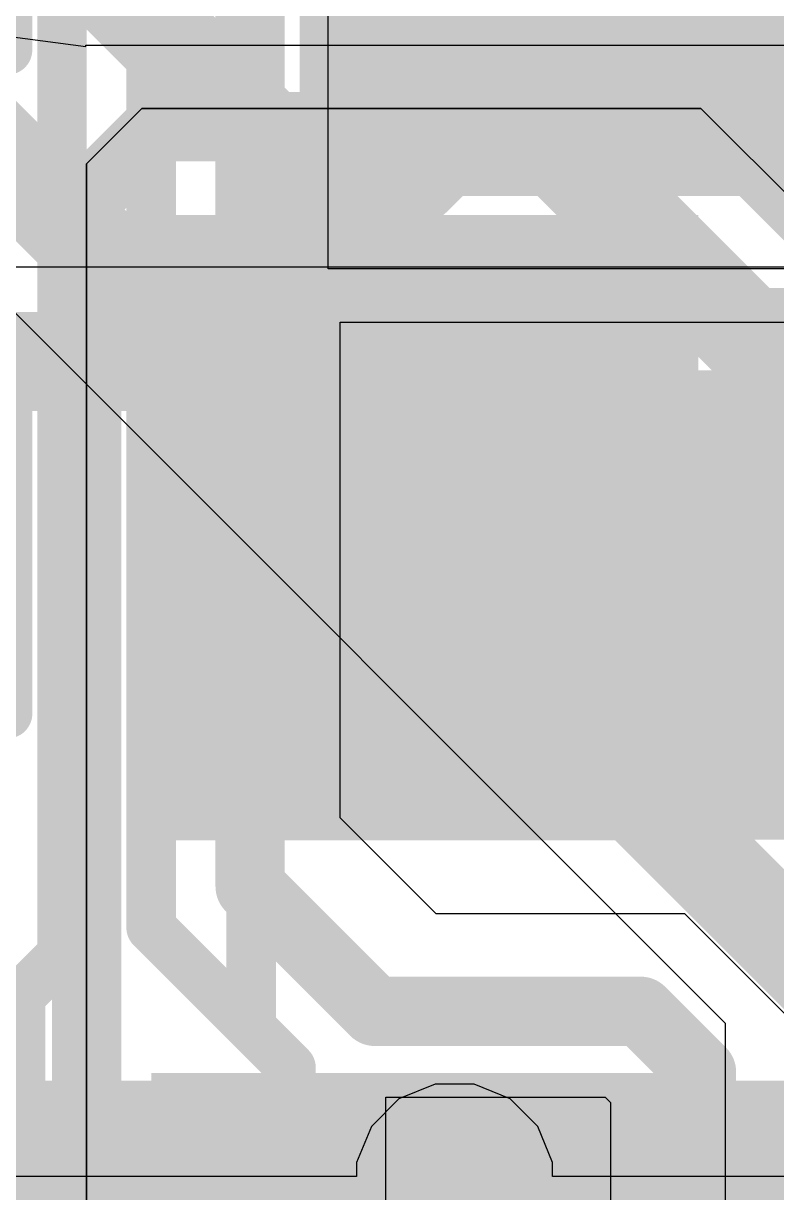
# Model space of a CAD drawing. Header units: inches. Extents: x -6 to 284, y -12 to 154.
# Drawn here: x 39.06 to 40.992, y 3.397 to 6.394 of the extents above; entities that cross this region are included whole.
import ezdxf

# ---------------------------------------------------------------- set-up
doc = ezdxf.new("R2010")
doc.units = ezdxf.units.IN
for name, color, linetype in [('Bottom Layer', 5, 'Continuous'), ('Bottom Overlay', 54, 'Continuous'), ('Bottom Paste', 16, 'Continuous'), ('Bottom Solder', 6, 'Continuous'), ('Drill Drawing', 1, 'Continuous'), ('GND-1', 16, 'Continuous'), ('PWR-2', 130, 'Continuous'), ('Signal L1', 76, 'Continuous'), ('Top Layer', 1, 'Continuous'), ('Top Overlay', 2, 'Continuous'), ('Top Paste', 8, 'Continuous'), ('Top Solder', 216, 'Continuous'), ('Via Holes', 16, 'Continuous')]:
    doc.layers.add(name, color=color, linetype=linetype)

# ---------------------------------------------------------------- blocks, each defined once
blk = doc.blocks.new('68_QFN__7_7__B_120')
at = {"layer": 'Bottom Layer'}
for points in [[(-1.29, -3.035), (-1.29, -3.835), (-1.51, -3.835), (-1.51, -3.035)], [(-0.94, -3.035), (-0.94, -3.835), (-1.16, -3.835), (-1.16, -3.035)], [(-0.59, -3.035), (-0.59, -3.835), (-0.81, -3.835), (-0.81, -3.035)], [(-0.24, -3.035), (-0.24, -3.835), (-0.46, -3.835), (-0.46, -3.035)], [(0.11, -3.035), (0.11, -3.835), (-0.11, -3.835), (-0.11, -3.035)], [(0.46, -3.035), (0.46, -3.835), (0.24, -3.835), (0.24, -3.035)]]:
    blk.add_hatch(color=5, dxfattribs=at).paths.add_polyline_path(points)
at = {"layer": 'Bottom Paste'}
for points in [[(-1.29, -3.035), (-1.29, -3.835), (-1.51, -3.835), (-1.51, -3.035)], [(-0.94, -3.035), (-0.94, -3.835), (-1.16, -3.835), (-1.16, -3.035)], [(-0.59, -3.035), (-0.59, -3.835), (-0.81, -3.835), (-0.81, -3.035)], [(-0.24, -3.035), (-0.24, -3.835), (-0.46, -3.835), (-0.46, -3.035)], [(0.11, -3.035), (0.11, -3.835), (-0.11, -3.835), (-0.11, -3.035)], [(0.46, -3.035), (0.46, -3.835), (0.24, -3.835), (0.24, -3.035)]]:
    blk.add_hatch(color=16, dxfattribs=at).paths.add_polyline_path(points)
at = {"layer": 'Bottom Solder'}
for points in [[(-1.5384, -2.9334), (-1.5384, -3.9366), (-1.9616, -3.9366), (-1.9616, -2.9334)], [(-1.1884, -2.9334), (-1.1884, -3.9366), (-1.6116, -3.9366), (-1.6116, -2.9334)], [(-0.8384, -2.9334), (-0.8384, -3.9366), (-1.2616, -3.9366), (-1.2616, -2.9334)], [(-0.4884, -2.9334), (-0.4884, -3.9366), (-0.9116, -3.9366), (-0.9116, -2.9334)], [(-0.1384, -2.9334), (-0.1384, -3.9366), (-0.5616, -3.9366), (-0.5616, -2.9334)], [(0.2116, -2.9334), (0.2116, -3.9366), (-0.2116, -3.9366), (-0.2116, -2.9334)], [(0.5616, -2.9334), (0.5616, -3.9366), (0.1384, -3.9366), (0.1384, -2.9334)]]:
    blk.add_hatch(color=6, dxfattribs=at).paths.add_polyline_path(points)
blk = doc.blocks.new('X322524MOB4SI__123')
at = {"layer": 'Top Layer'}
for points in [[(-1.8, -0.25), (-0.4, -0.25), (-0.4, -1.45), (-1.8, -1.45)], [(0.4, -0.25), (1.8, -0.25), (1.8, -1.45), (0.4, -1.45)]]:
    blk.add_hatch(color=1, dxfattribs=at).paths.add_polyline_path(points)
at = {"layer": 'Top Paste'}
for points in [[(-1.8, -0.25), (-0.4, -0.25), (-0.4, -1.45), (-1.8, -1.45)], [(0.4, -0.25), (1.8, -0.25), (1.8, -1.45), (0.4, -1.45)]]:
    blk.add_hatch(color=8, dxfattribs=at).paths.add_polyline_path(points)
at = {"layer": 'Top Solder'}
for points in [[(-1.9016, -0.1484), (-0.2984, -0.1484), (-0.2984, -1.5516), (-1.9016, -1.5516)], [(0.2984, -0.1484), (1.9016, -0.1484), (1.9016, -1.5516), (0.2984, -1.5516)]]:
    blk.add_hatch(color=216, dxfattribs=at).paths.add_polyline_path(points)
at = {"layer": 'Top Overlay'}
for points in [[(-1.651, -0.0762, 0.127, 0.127, 0), (-1.651, 0.0762, 0.127, 0.127, 0)], [(-2.1336, -1.016, 0.2, 0.2, 0), (-2.1336, -0.7112, 0.2, 0.2, 0)], [(-1.9812, -0.8636, 0.2, 0.2, 0), (-2.1336, -0.7112, 0.2, 0.2, 0)], [(-2.1336, -1.016, 0.2, 0.2, 0), (-1.9812, -0.8636, 0.2, 0.2, 0)], [(0.1778, -1.2954, 0.127, 0.127, 0), (-0.1778, -1.2954, 0.127, 0.127, 0)]]:
    blk.add_lwpolyline(points, format="xyseb", dxfattribs=at)
for points in [[(-1.6827, 0.0762, 0.0635, 0.0635, 1), (-1.6193, 0.0762, 0.0635, 0.0635, 1)], [(-1.6827, -0.0762, 0.0635, 0.0635, 1), (-1.6193, -0.0762, 0.0635, 0.0635, 1)], [(-2.1836, -0.7112, 0.1, 0.1, 1), (-2.0836, -0.7112, 0.1, 0.1, 1)], [(-2.1836, -0.7112, 0.1, 0.1, 1), (-2.0836, -0.7112, 0.1, 0.1, 1)], [(-2.0312, -0.8636, 0.1, 0.1, 1), (-1.9312, -0.8636, 0.1, 0.1, 1)], [(-2.0312, -0.8636, 0.1, 0.1, 1), (-1.9312, -0.8636, 0.1, 0.1, 1)], [(-2.1836, -1.016, 0.1, 0.1, 1), (-2.0836, -1.016, 0.1, 0.1, 1)], [(-2.1836, -1.016, 0.1, 0.1, 1), (-2.0836, -1.016, 0.1, 0.1, 1)], [(-0.2095, -1.2954, 0.0635, 0.0635, 1), (-0.1461, -1.2954, 0.0635, 0.0635, 1)], [(0.1461, -1.2954, 0.0635, 0.0635, 1), (0.2095, -1.2954, 0.0635, 0.0635, 1)]]:
    blk.add_lwpolyline(points, format="xyseb", close=True, dxfattribs=at)
blk = doc.blocks.new('IND_0806_B_243')
at = {"layer": 'Bottom Layer'}
for points in [[(-1.325, 1), (-0.325, 1), (-0.325, -1), (-1.325, -1)], [(0.325, 1), (1.325, 1), (1.325, -1), (0.325, -1)]]:
    blk.add_hatch(color=5, dxfattribs=at).paths.add_polyline_path(points)
at = {"layer": 'Bottom Paste'}
for points in [[(-1.325, 1), (-0.325, 1), (-0.325, -1), (-1.325, -1)], [(0.325, 1), (1.325, 1), (1.325, -1), (0.325, -1)]]:
    blk.add_hatch(color=16, dxfattribs=at).paths.add_polyline_path(points)
at = {"layer": 'Bottom Solder'}
for points in [[(-1.4266, 1.1016), (-0.2234, 1.1016), (-0.2234, -1.1016), (-1.4266, -1.1016)], [(0.2234, 1.1016), (1.4266, 1.1016), (1.4266, -1.1016), (0.2234, -1.1016)]]:
    blk.add_hatch(color=6, dxfattribs=at).paths.add_polyline_path(points)
at = {"layer": 'Bottom Overlay'}
for points in [[(0.1524, 0.8636, 0.127, 0.127, 0), (-0.127, 0.8636, 0.127, 0.127, 0)], [(0.1524, -0.8636, 0.127, 0.127, 0), (-0.127, -0.8636, 0.127, 0.127, 0)]]:
    blk.add_lwpolyline(points, format="xyseb", dxfattribs=at)
for points in [[(-0.1588, 0.8636, 0.0635, 0.0635, 1), (-0.0952, 0.8636, 0.0635, 0.0635, 1)], [(0.1206, 0.8636, 0.0635, 0.0635, 1), (0.1842, 0.8636, 0.0635, 0.0635, 1)], [(-0.1588, -0.8636, 0.0635, 0.0635, 1), (-0.0952, -0.8636, 0.0635, 0.0635, 1)], [(0.1206, -0.8636, 0.0635, 0.0635, 1), (0.1842, -0.8636, 0.0635, 0.0635, 1)]]:
    blk.add_lwpolyline(points, format="xyseb", close=True, dxfattribs=at)
blk = doc.blocks.new('C___0603_B_468')
at = {"layer": 'Bottom Layer'}
for points in [[(-1.143, -0.4445), (-1.143, 0.4445), (-0.381, 0.4445), (-0.381, -0.4445)], [(0.381, -0.4445), (0.381, 0.4445), (1.143, 0.4445), (1.143, -0.4445)]]:
    blk.add_hatch(color=5, dxfattribs=at).paths.add_polyline_path(points)
at = {"layer": 'Bottom Paste'}
for points in [[(-1.143, -0.4445), (-1.143, 0.4445), (-0.381, 0.4445), (-0.381, -0.4445)], [(0.381, -0.4445), (0.381, 0.4445), (1.143, 0.4445), (1.143, -0.4445)]]:
    blk.add_hatch(color=16, dxfattribs=at).paths.add_polyline_path(points)
at = {"layer": 'Bottom Solder'}
for points in [[(-1.203, -0.5045), (-1.203, 0.5045), (-0.321, 0.5045), (-0.321, -0.5045)], [(0.321, -0.5045), (0.321, 0.5045), (1.203, 0.5045), (1.203, -0.5045)]]:
    blk.add_hatch(color=6, dxfattribs=at).paths.add_polyline_path(points)
at = {"layer": 'Bottom Overlay'}
for points in [[(-1.2446, -0.5334, 0.127, 0.127, 0), (-1.2446, 0.5334, 0.127, 0.127, 0)], [(-0.4572, 0.5334, 0.127, 0.127, 0), (-1.2446, 0.5334, 0.127, 0.127, 0)], [(1.2446, 0.5334, 0.127, 0.127, 0), (0.4572, 0.5334, 0.127, 0.127, 0)], [(1.2446, -0.5334, 0.127, 0.127, 0), (1.2446, 0.5334, 0.127, 0.127, 0)], [(-0.4572, -0.5334, 0.127, 0.127, 0), (-1.2446, -0.5334, 0.127, 0.127, 0)], [(1.2446, -0.5334, 0.127, 0.127, 0), (0.4572, -0.5334, 0.127, 0.127, 0)]]:
    blk.add_lwpolyline(points, format="xyseb", dxfattribs=at)
for points in [[(-1.2764, 0.5334, 0.0635, 0.0635, 1), (-1.2128, 0.5334, 0.0635, 0.0635, 1)], [(-1.2764, 0.5334, 0.0635, 0.0635, 1), (-1.2128, 0.5334, 0.0635, 0.0635, 1)], [(-0.4889, 0.5334, 0.0635, 0.0635, 1), (-0.4254, 0.5334, 0.0635, 0.0635, 1)], [(0.4254, 0.5334, 0.0635, 0.0635, 1), (0.4889, 0.5334, 0.0635, 0.0635, 1)], [(1.2128, 0.5334, 0.0635, 0.0635, 1), (1.2764, 0.5334, 0.0635, 0.0635, 1)], [(1.2128, 0.5334, 0.0635, 0.0635, 1), (1.2764, 0.5334, 0.0635, 0.0635, 1)], [(-1.2764, -0.5334, 0.0635, 0.0635, 1), (-1.2128, -0.5334, 0.0635, 0.0635, 1)], [(-1.2764, -0.5334, 0.0635, 0.0635, 1), (-1.2128, -0.5334, 0.0635, 0.0635, 1)], [(-0.4889, -0.5334, 0.0635, 0.0635, 1), (-0.4254, -0.5334, 0.0635, 0.0635, 1)], [(0.4254, -0.5334, 0.0635, 0.0635, 1), (0.4889, -0.5334, 0.0635, 0.0635, 1)], [(1.2128, -0.5334, 0.0635, 0.0635, 1), (1.2764, -0.5334, 0.0635, 0.0635, 1)], [(1.2128, -0.5334, 0.0635, 0.0635, 1), (1.2764, -0.5334, 0.0635, 0.0635, 1)]]:
    blk.add_lwpolyline(points, format="xyseb", close=True, dxfattribs=at)

msp = doc.modelspace()

# ---------------------------------------------------------------- hatches: boundary and pattern name
at = {"layer": 'GND-1'}
h = msp.add_hatch(color=16, dxfattribs=at)
edge = h.paths.add_edge_path()
edge.add_arc((40.1655, 3.4234), 0.15, 0, 360)
at = {"layer": 'Signal L1'}
h = msp.add_hatch(color=76, dxfattribs=at)
edge = h.paths.add_edge_path()
edge.add_arc((40.1655, 3.4234), 0.15, 0, 360)
at = {"layer": 'Top Layer'}
h = msp.add_hatch(color=1, dxfattribs=at)
edge = h.paths.add_edge_path()
edge.add_arc((40.1655, 3.4234), 0.15, 0, 360)
at = {"layer": 'Via Holes'}
h = msp.add_hatch(color=7, dxfattribs=at)
edge = h.paths.add_edge_path()
edge.add_arc((40.1655, 3.4234), 0.075, 0, 360)

# ---------------------------------------------------------------- linework, layer by layer
at = {"layer": 'Bottom Layer'}
for p, q in [((39.8418, 5.7655), (39.8418, 7.3469)), ((41.8655, 5.7655), (39.8418, 5.7655)), ((39.8721, 4.3574), (39.8721, 5.628)), ((39.8721, 5.628), (41.8655, 5.628)), ((40.1184, 4.111), (39.8721, 4.3574)), ((40.7565, 4.111), (40.1184, 4.111)), ((41.1035, 3.7639), (40.7565, 4.111)), ((39.9892, 2.6548), (39.9892, 3.6412)), ((39.9892, 3.6412), (40.5519, 3.6412)), ((40.5519, 3.6412), (40.5652, 3.6279)), ((40.5652, 3.6279), (40.5652, 2.6548))]:
    msp.add_line(p, q, dxfattribs=at)
for points in [[(39.6413, 4.181, 0.1778, 0.1778, 0), (39.6413, 7.2706, 0.1778, 0.1778, 0)], [(39.3873, 4.0758, 0.127, 0.127, 0), (39.3873, 7.1554, 0.127, 0.127, 0)], [(39.1587, 4.0067, 0.127, 0.127, 0), (39.1587, 7.0607, 0.127, 0.127, 0)], [(39.6413, 4.181, 0.1778, 0.1778, 0), (39.961, 3.8613, 0.1778, 0.1778, 0)], [(39.3873, 4.0758, 0.127, 0.127, 0), (39.7462, 3.7169, 0.127, 0.127, 0)], [(39.0522, 3.9002, 0.127, 0.127, 0), (39.1587, 4.0067, 0.127, 0.127, 0)], [(39.0522, 3.1818, 0.127, 0.127, 0), (39.0522, 3.9002, 0.127, 0.127, 0)], [(39.961, 3.8613, 0.1778, 0.1778, 0), (40.6431, 3.8613, 0.1778, 0.1778, 0)], [(40.6431, 3.8613, 0.1778, 0.1778, 0), (40.7988, 3.7056, 0.1778, 0.1778, 0)], [(39.7462, 3.1878, 0.127, 0.127, 0), (39.7462, 3.7169, 0.127, 0.127, 0)], [(40.7988, 3.1853, 0.1778, 0.1778, 0), (40.7988, 3.7056, 0.1778, 0.1778, 0)]]:
    msp.add_lwpolyline(points, format="xyseb", dxfattribs=at)
for points in [[(39.5969, 4.181, 0.0889, 0.0889, 1), (39.6858, 4.181, 0.0889, 0.0889, 1)], [(39.5969, 4.181, 0.0889, 0.0889, 1), (39.6858, 4.181, 0.0889, 0.0889, 1)], [(39.3556, 4.0758, 0.0635, 0.0635, 1), (39.4191, 4.0758, 0.0635, 0.0635, 1)], [(39.3556, 4.0758, 0.0635, 0.0635, 1), (39.4191, 4.0758, 0.0635, 0.0635, 1)], [(39.127, 4.0067, 0.0635, 0.0635, 1), (39.1905, 4.0067, 0.0635, 0.0635, 1)], [(39.127, 4.0067, 0.0635, 0.0635, 1), (39.1905, 4.0067, 0.0635, 0.0635, 1)], [(39.0205, 3.9002, 0.0635, 0.0635, 1), (39.084, 3.9002, 0.0635, 0.0635, 1)], [(39.0205, 3.9002, 0.0635, 0.0635, 1), (39.084, 3.9002, 0.0635, 0.0635, 1)], [(39.9165, 3.8613, 0.0889, 0.0889, 1), (40.0054, 3.8613, 0.0889, 0.0889, 1)], [(39.9165, 3.8613, 0.0889, 0.0889, 1), (40.0054, 3.8613, 0.0889, 0.0889, 1)], [(40.5987, 3.8613, 0.0889, 0.0889, 1), (40.6876, 3.8613, 0.0889, 0.0889, 1)], [(40.5987, 3.8613, 0.0889, 0.0889, 1), (40.6876, 3.8613, 0.0889, 0.0889, 1)], [(39.7144, 3.7169, 0.0635, 0.0635, 1), (39.7779, 3.7169, 0.0635, 0.0635, 1)], [(39.7144, 3.7169, 0.0635, 0.0635, 1), (39.7779, 3.7169, 0.0635, 0.0635, 1)], [(40.7544, 3.7056, 0.0889, 0.0889, 1), (40.8433, 3.7056, 0.0889, 0.0889, 1)], [(40.7544, 3.7056, 0.0889, 0.0889, 1), (40.8433, 3.7056, 0.0889, 0.0889, 1)]]:
    msp.add_lwpolyline(points, format="xyseb", close=True, dxfattribs=at)
at = {"layer": 'Drill Drawing'}
for points in [[(39.9115, 3.6774, 0.0508, 0.0508, 0), (40.4195, 3.6774, 0.0508, 0.0508, 0)], [(39.9115, 3.1694, 0.0508, 0.0508, 0), (39.9115, 3.6774, 0.0508, 0.0508, 0)], [(40.4195, 3.1694, 0.0508, 0.0508, 0), (40.4195, 3.6774, 0.0508, 0.0508, 0)]]:
    msp.add_lwpolyline(points, format="xyseb", dxfattribs=at)
for points in [[(39.8988, 3.6774, 0.0254, 0.0254, 1), (39.9242, 3.6774, 0.0254, 0.0254, 1)], [(39.8988, 3.6774, 0.0254, 0.0254, 1), (39.9242, 3.6774, 0.0254, 0.0254, 1)], [(40.4068, 3.6774, 0.0254, 0.0254, 1), (40.4322, 3.6774, 0.0254, 0.0254, 1)], [(40.4068, 3.6774, 0.0254, 0.0254, 1), (40.4322, 3.6774, 0.0254, 0.0254, 1)]]:
    msp.add_lwpolyline(points, format="xyseb", close=True, dxfattribs=at)
at = {"layer": 'PWR-2'}
for p, q in [((36.4512, 8.2393), (40.8597, 3.8309)), ((40.8597, 3.8309), (40.8597, -3.1562))]:
    msp.add_line(p, q, dxfattribs=at)
for points in [[(38.0988, 9.1845, 0.254, 0.254, 0), (42.7521, 4.5312, 0.254, 0.254, 0)], [(37.6191, 8.8908, 0.254, 0.254, 0), (42.2874, 4.2225, 0.254, 0.254, 0)], [(37.1267, 8.654, 0.254, 0.254, 0), (41.7278, 4.0529, 0.254, 0.254, 0)], [(36.6344, 8.4224, 0.254, 0.254, 0), (41.1187, 3.9381, 0.254, 0.254, 0)]]:
    msp.add_lwpolyline(points, format="xyseb", dxfattribs=at)
at = {"layer": 'Signal L1'}
for p, q in [((36.2787, 5.7703), (42.664, 5.7703)), ((40.1155, 3.675), (40.023, 3.6367)), ((40.2155, 3.675), (40.1155, 3.675)), ((40.308, 3.6367), (40.2155, 3.675)), ((40.023, 3.6367), (39.9522, 3.5659)), ((40.3788, 3.5659), (40.308, 3.6367)), ((39.9522, 3.5659), (39.9139, 3.4734)), ((40.4171, 3.4734), (40.3788, 3.5659)), ((39.9139, 3.4734), (39.9139, 3.4375)), ((40.4171, 3.4375), (40.4171, 3.4734)), ((39.9139, 3.4375), (36.3201, 3.4375)), ((42.7492, 3.4375), (40.4171, 3.4375))]:
    msp.add_line(p, q, dxfattribs=at)
for points in [[(36.4438, 5.5275, 0.254, 0.254, 0), (40.3944, 5.5275, 0.254, 0.254, 0)], [(40.3944, 5.5275, 0.254, 0.254, 0), (40.8645, 5.0574, 0.254, 0.254, 0)], [(40.8645, 5.0574, 0.254, 0.254, 0), (42.7893, 5.0574, 0.254, 0.254, 0)]]:
    msp.add_lwpolyline(points, format="xyseb", dxfattribs=at)
for points in [[(40.3309, 5.5275, 0.127, 0.127, 1), (40.4579, 5.5275, 0.127, 0.127, 1)], [(40.3309, 5.5275, 0.127, 0.127, 1), (40.4579, 5.5275, 0.127, 0.127, 1)], [(40.801, 5.0574, 0.127, 0.127, 1), (40.928, 5.0574, 0.127, 0.127, 1)], [(40.801, 5.0574, 0.127, 0.127, 1), (40.928, 5.0574, 0.127, 0.127, 1)]]:
    msp.add_lwpolyline(points, format="xyseb", close=True, dxfattribs=at)
at = {"layer": 'Top Layer'}
for p, q in [((39.0322, 6.3603), (39.2197, 6.3356)), ((39.2197, 6.3356), (39.2201, 6.3383)), ((39.2201, 6.3383), (39.2212, 6.3384)), ((39.2212, 6.3384), (41.3653, 6.3384)), ((39.2216, 6.0347), (39.3632, 6.1764)), ((39.3632, 6.1764), (39.2216, 6.0347)), ((39.3632, 6.1764), (40.7975, 6.1764)), ((40.7975, 6.1764), (39.3632, 6.1764)), ((40.7975, 6.1764), (41.3725, 5.6014)), ((41.3725, 5.6014), (40.7975, 6.1764)), ((39.2216, 2.0992), (39.2216, 6.0347)), ((39.2216, 6.0347), (39.2216, 2.0992))]:
    msp.add_line(p, q, dxfattribs=at)
for points in [[(39.2216, 5.945, 0.1778, 0.1778, 0), (39.4059, 6.1293, 0.1778, 0.1778, 0)], [(39.4059, 6.1293, 0.1778, 0.1778, 0), (40.8446, 6.1293, 0.1778, 0.1778, 0)], [(40.8446, 6.1293, 0.1778, 0.1778, 0), (41.2616, 5.7123, 0.1778, 0.1778, 0)], [(39.2216, 2.0992, 0.1778, 0.1778, 0), (39.2216, 5.945, 0.1778, 0.1778, 0)], [(40.0893, 5.0012, 0.1778, 0.1778, 0), (40.0893, 5.1012, 0.1778, 0.1778, 0)], [(40.0893, 5.0012, 0.1778, 0.1778, 0), (40.6004, 4.4901, 0.1778, 0.1778, 0)], [(40.6004, 4.4901, 0.1778, 0.1778, 0), (40.6116, 4.4901, 0.1778, 0.1778, 0)], [(40.6116, 4.4901, 0.1778, 0.1778, 0), (41.1085, 3.9931, 0.1778, 0.1778, 0)]]:
    msp.add_lwpolyline(points, format="xyseb", dxfattribs=at)
for points in [[(39.3614, 6.1293, 0.0889, 0.0889, 1), (39.4503, 6.1293, 0.0889, 0.0889, 1)], [(39.3614, 6.1293, 0.0889, 0.0889, 1), (39.4503, 6.1293, 0.0889, 0.0889, 1)], [(40.8001, 6.1293, 0.0889, 0.0889, 1), (40.889, 6.1293, 0.0889, 0.0889, 1)], [(40.8001, 6.1293, 0.0889, 0.0889, 1), (40.889, 6.1293, 0.0889, 0.0889, 1)], [(39.1771, 5.945, 0.0889, 0.0889, 1), (39.266, 5.945, 0.0889, 0.0889, 1)], [(39.1771, 5.945, 0.0889, 0.0889, 1), (39.266, 5.945, 0.0889, 0.0889, 1)], [(40.0449, 5.1012, 0.0889, 0.0889, 1), (40.1338, 5.1012, 0.0889, 0.0889, 1)], [(40.0449, 5.0012, 0.0889, 0.0889, 1), (40.1338, 5.0012, 0.0889, 0.0889, 1)], [(40.0449, 5.0012, 0.0889, 0.0889, 1), (40.1338, 5.0012, 0.0889, 0.0889, 1)], [(40.556, 4.4901, 0.0889, 0.0889, 1), (40.6449, 4.4901, 0.0889, 0.0889, 1)], [(40.556, 4.4901, 0.0889, 0.0889, 1), (40.6449, 4.4901, 0.0889, 0.0889, 1)], [(40.5671, 4.4901, 0.0889, 0.0889, 1), (40.656, 4.4901, 0.0889, 0.0889, 1)], [(40.5671, 4.4901, 0.0889, 0.0889, 1), (40.656, 4.4901, 0.0889, 0.0889, 1)]]:
    msp.add_lwpolyline(points, format="xyseb", close=True, dxfattribs=at)

# ---------------------------------------------------------------- block references
for name, p, rotation in [('C___0603_B_468', (38.4857, 5.8693), 270), ('IND_0806_B_243', (40.87, 5.7284), 270), ('X322524MOB4SI__123', (40.9393, 4.0012), 270), ('68_QFN__7_7__B_120', (39.4022, -0.2532), 180)]:
    msp.add_blockref(name, p, dxfattribs=dict(rotation=rotation))

doc.saveas('drawing.dxf')
